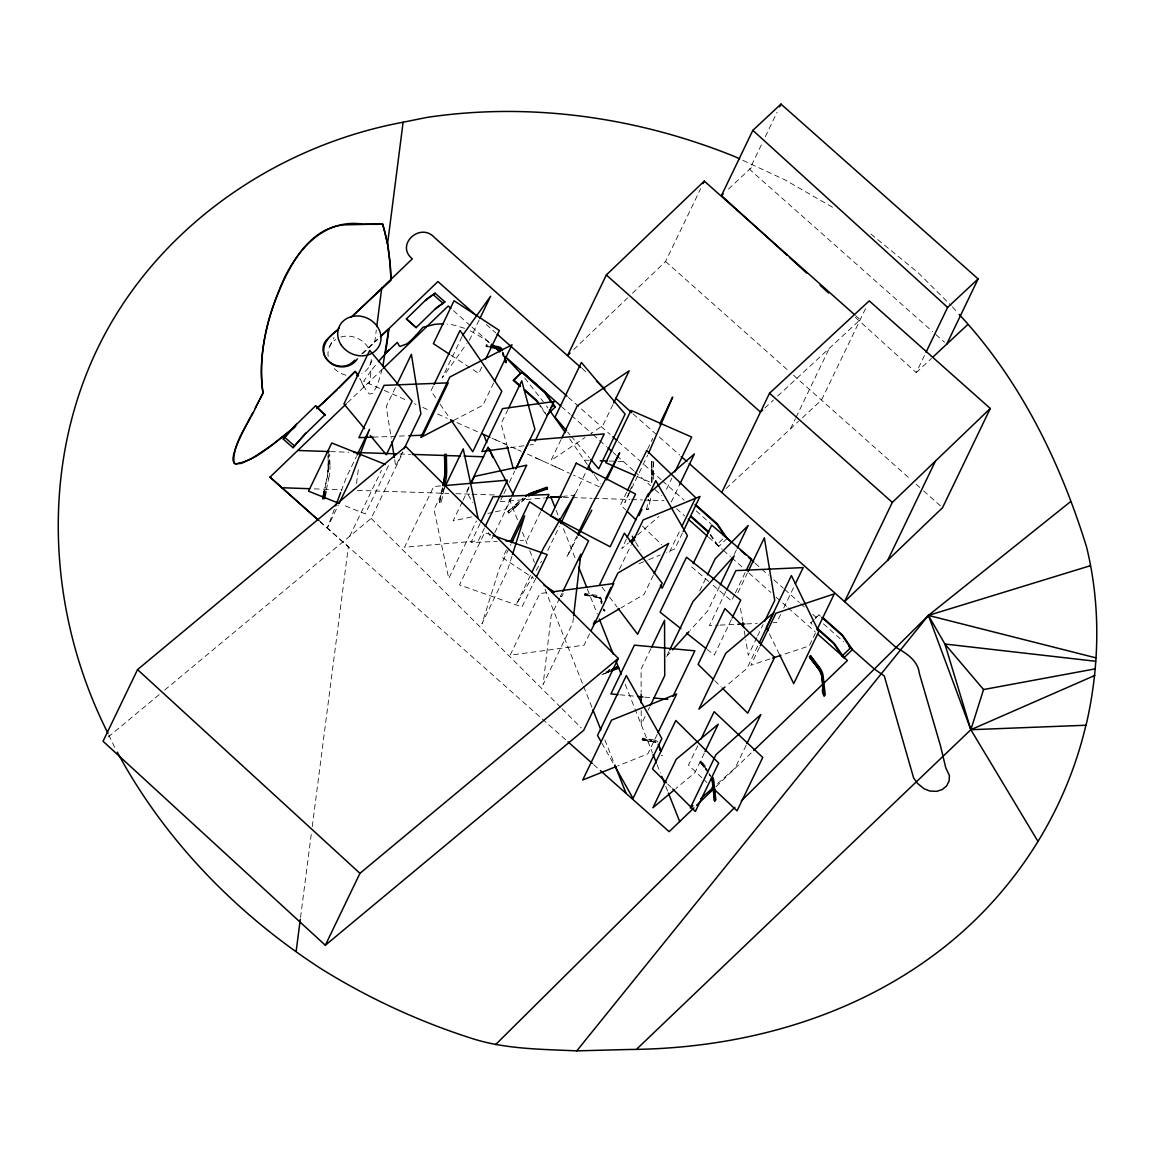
<?xml version="1.0" encoding="UTF-8"?>
<svg xmlns="http://www.w3.org/2000/svg" width="1155" height="1155" viewBox="0 0 1155 1155"><rect width="100%" height="100%" fill="white"/><g stroke="black" fill="none" stroke-linecap="round" stroke-linejoin="round"><path stroke-width="0.75" stroke-dasharray="5 3.75" d="M651.911 477.997L651.709 482.357A17.108 4.346 87.5 0 0 651.925 478.069L651.998 477.232M328.338 461.552L327.818 473.059L324.901 488.031M653.268 461.567L653.037 474.864L652.185 474.907L651.593 461.596L651.882 476.149L652.07 472.453M573.414 617.607L572.793 622.892L543.139 684.511L551.137 615.832L559.727 598.001M300.531 917.474L311.33 833.722M312.254 826.59L348.348 546.791L320.195 521.742M356.52 483.454L358.729 466.346M379.634 388.34L369.369 383.806L371.044 370.87L376.862 363.435M374.74 342.226L376.299 330.041M642.281 738.392L642.382 739.72M326.36 489.821L328.742 478.184M444.227 487.959L441.224 502.497L439.535 502.569L441.398 493.503L442.914 493.661M443.029 493.763L441.326 493.835M648.229 509.11L646.526 509.11L648.287 509.471L650.149 500.404M328.193 467.169A17.108 4.346 87.5 0 1 327.399 475.874L327.313 476.928M439.535 502.569L441.326 493.012M325.046 487.973L326.937 478.791M327.067 478.17L327.399 476.524M328.756 478.098L329.189 476.004A17.267 4.389 87.5 0 0 329.984 466.923L329.969 465.884M441.427 492.68L442.408 487.93M441.528 492.867L442.524 488.031M584.834 593.728L584.935 595.056M646.583 509.543L648.518 499.335M650.611 498.152L650.294 499.682M648.388 500.129L649.976 500.635M648.475 500.404L650.092 500.721M382.161 369.181L377.526 385.149L372.56 393.537L369.571 393.999L366.77 391.531L360.288 379.215M439.492 501.949L441.167 502.136M511.954 556.19L507.189 571.306L481.996 623.686L499.451 568.217L510.9 544.409M486.096 345.013L486.197 346.341M334.401 509.196L327.5 527.546L338.328 505.053M341.303 490.846L346.312 477.506L356.375 456.615M628.926 492.983L624.797 502.67L647.681 455.128M629.619 491.366L633.056 483.295M329.522 346.745L333.997 337.448M369.802 365.327L373.527 357.574M395.371 387.618L386.218 406.647L391.242 438.178M349.705 536.252L381.439 470.33M388.47 465.653L365.269 513.874L341.909 504.533M433.255 386.131L430.945 390.895L436.056 398.316M402.59 451.937L395.717 466.216L394.606 459.199M164.717 690.026L371.174 518.393L402.893 452.471M462.072 336.61L442.177 377.945L465.826 344.897M479.123 320.065L469.941 339.137L466.865 343.454M486.327 346.572L486.125 345.576L487.915 345.995M481.808 367.073L478.748 373.426L471.428 368.633M493.647 382.955L482.92 405.217L454.247 420.088M444.762 487.237L434.006 509.615L448.761 578.496L476.438 520.977M468.916 486.876L466.62 491.64L472.496 502.685M462.289 501.833L453.106 520.905L472.236 516.79M463.054 500.245L469.161 487.54M507.969 409.491L501.082 423.798L506.727 444.545M480.09 523.59L470.995 542.504L497.228 541.421M484.421 528.095L478.271 540.872L404.495 547.239L433.717 486.529L440.734 485.923M500.779 500.115L503.118 495.264M503.898 493.647L506.237 488.796M509.341 482.328L514.784 471.009M510.654 498.556L505.298 509.687L494.86 511.925M494.08 534.188L491.785 538.952L488.421 532.643M494.831 532.599L511.665 497.632M506.511 549.78L502.656 557.778L533.624 578.294M561.041 439.579L550.964 460.498L585.051 437.528M540.627 511.838L526.983 540.194L519.981 540.482M632.521 293.197L665.583 261.506L700.666 188.626M530.39 575.334L516.53 604.123L532.599 576.547M612.901 404.625L602.823 425.545L590.97 433.544M547.773 550.502L559.309 526.507M575.45 493.734L586.336 471.096M535.718 578.381L521.973 606.952L459.473 584.935L484.667 532.571L491.424 534.953M761.347 144.88L749.581 169.352L932.547 331.601M765.274 136.723L777.055 112.252M576.764 536.295L566.773 557.071L577.615 536.772M560.507 596.384L562.066 593.136M563.192 593.656L561.648 596.861L557.23 593.93M626.674 492.16L620.509 504.966L625.664 509.933M647.507 449.367L652.849 438.279M594.204 596.63L594.175 595.735L584.791 594.421L593.742 595.807M585.065 595.287L584.863 594.291M626.414 539.096L621.794 548.712L628.421 542.951M619.441 569.256L630.933 545.391M589.599 633.792L584.141 645.154L510.135 655.203L539.789 593.583L548.596 592.385M666.493 489.345L671.835 478.257M671.286 501.992L679.761 484.378M653.297 575.262L644.086 594.406L621.029 607.891M669.496 552.148L680.281 529.726M682.403 533.047L674.751 548.957L666.623 552.307M650.915 648.662L641.068 669.12L641.14 692.321M667.359 654.813L668.918 651.579M699.713 590.927L706.672 576.461M645.039 716.576L641.242 724.445L641.198 710.166M648.071 710.282L649.586 707.134M790.54 428.794L795.376 418.731M795.983 417.475L829.247 348.362M655.737 742.391L649.933 741.034L652.864 741.51C643.811 741.741 634.355 737.049 651.622 740.398L651.651 741.308M734.262 554.4L736.572 549.578M719.45 586.567L707.784 610.822L690.127 630.356M657.181 734.421L647.84 753.84L617.781 765.924M725.773 591.62L709.444 625.562L718.294 625.158M865.528 308.63L821.494 400.121L801.527 418.601M734.623 594.507L731.519 600.932L711.567 583.91M735.389 592.89L745.451 571.999M737.886 592.789L747.227 573.385M731.418 619.513L714.295 655.073L707.351 649.572M697.808 745.668L688.452 765.086L706.846 782.397M756.843 637.56L748.296 655.333L745.697 639.697M757.622 635.943L763.065 624.624M704.261 753.262L694.935 772.637L675.964 788.49M700.941 761.838L701.056 760.842M757.709 646.093L746.982 668.399L726.365 685.853M759.456 647.421L750.851 665.294L770.861 658.653M780.636 614.474L776.738 622.559L773.2 622.718M783.74 608.006L793.86 587M855.35 317.307L916.218 372.632L925.386 353.603M746.116 745.264L735.215 767.916L716.721 784.418M811.951 624.306L810.839 622.502M815.387 618.445L819.285 614.388L815.661 617.867M815.488 632.911L809.222 645.919L782.541 654.784M536.165 570.426L541.522 561.229M371.044 370.87L363.623 381.265L369.369 383.806M700.652 761.448L708.174 771.193M708.159 772.738L700.002 762.083L701.157 760.625L707.25 768.696M666.594 656.43L671.3 651.218M362.67 353.805L377.584 339.498M347.467 402.748L381.872 369.716M727.174 538.389L718.742 546.488L716.807 544.77L725.239 536.656M810.565 623.079L814.188 619.6M716.013 786.699L752.439 751.717M573.746 349.546L627.627 297.889M728.473 189.045L753.796 165.41M916.218 372.632L931.479 358.397M764.783 408.062L773.374 400.106M777.676 396.122L860.201 319.69L853.819 314.03M726.076 488.493L798.466 421.445M361.616 353.849L377.512 339.151M508.272 511.463L508.893 512.964L514.986 507.637L514.538 506.208L507.853 511.521L508.287 513.08L514.986 507.161M507.853 511.521L514.379 505.803M515.361 504.937L523.229 498.05M515.621 504.995L523.027 498.498M515.794 506.496L524.659 498.729A17.267 6.67 -15.4 0 1 525.381 498.137M514.682 507.478L514.192 505.962M514.885 507.666L525.987 498.036M637.704 534.895L658.913 516.473M108.195 737.02L159.578 694.299M602.058 674.664L610.432 671.243L605.177 673.307L608.44 672.109M639.018 563.712L647.147 560.363M648.764 559.684L660.126 554.992M603.516 673.813L605.465 673.062M608.353 670.29L609.999 669.683M608.252 670.477L609.912 669.871M606.043 671.878L609.075 670.766L606.317 671.907M606.26 672.672L609.335 671.647M606.346 672.744L607.097 672.47M652.763 461.856L651.925 461.769M487.901 513.426L493.127 512.3M604.31 609.609C602.304 609.768 606.187 613.319 604.686 609.551M662.551 755.789L661.252 755.269M510.337 447.635L528.095 445.195M529.885 444.949L533.437 444.458M500.014 501.732L544.453 497.935M562.225 496.405L574.67 495.351M720.07 625.086L736.009 624.379M746.635 623.902L757.261 623.426M328.453 464.007L329.305 463.978L329.146 455.763M373.152 437.124L406.993 435.81M399.76 453.973L410.473 454.334M537.422 458.607L535.213 457.597M584.358 460.181L589.671 460.354M609.147 461.018L616.236 461.249M617.997 461.321L623.31 461.495M357.429 490.37L448.732 493.445M455.893 493.676L470.215 494.167M472.005 494.225L495.278 495.004M563.38 497.3L570.57 497.545M572.36 497.603L592.125 498.267M593.93 498.325L629.865 499.538M631.655 499.595L642.44 499.956M644.23 500.028L663.995 500.693M330.417 451.591L348.723 452.24M314.203 488.868L321.87 489.128M323.414 489.186L341.822 489.821M619.816 694.776L635.827 696.292M644.721 697.115L651.824 697.793M486.457 346.63L489.244 346.948M585.195 595.359L587.996 595.677L585.282 595.273M642.642 740.023L645.428 740.341L642.714 739.936M487.468 344.984L486.197 344.796L486.63 346.356M486.269 346.486L488.132 346.774M584.878 594.868L597.034 596.904M585.008 595.215L598.29 597.727L599.719 598.738L601.481 603.805M595.605 596.861L596.918 597.106A17.108 6.612 -15.4 0 1 600.845 599.734L601.235 600.86M642.238 739.099L651.175 740.485M642.324 739.532L651.261 740.918M642.527 739.734L654.351 741.77A17.108 6.612 -15.4 0 1 655.506 742.088M653.456 741.394L654.481 741.582A17.267 6.67 -15.4 0 1 656.083 742.044M654.048 740.008L642.382 738.175L642.815 739.749M599.243 486.76L573.559 475.153M464.541 328.309L454.622 325.277A53.477 46.72 25.7 0 0 447.144 324.107M636.968 476.38L651.738 482.862M384.211 390.361L407.628 400.727M414.356 403.716L416.031 404.452M422.773 407.441L429.501 410.429M437.601 414.024L447.245 418.298M456.889 422.586L479.383 432.591M492.218 438.308L496.202 440.084M495.423 439.752L505.053 444.054M502.483 442.899L508.777 445.715M511.463 446.927L518.205 449.945M517.888 449.8L521.338 451.36M527.503 454.117L538.981 459.3M538.894 459.271L544.785 461.928M544.048 461.596L550.805 464.671M550.661 464.599L552.494 465.436M552.119 465.263L555.873 466.981M555.064 466.606L559.468 468.627M559.251 468.526L569.357 473.189M742.882 160.357L784.996 179.877L832.755 207.366M470.359 330.835L483.122 338.256A127.613 111.515 25.7 0 1 489.792 343.107M450.941 355.177L469.969 367.665M870.928 234.046L918.196 272.753L951.186 305.627M691.614 566.903L710.238 582.784M935.824 334.502L944.545 342.241M665.583 261.506L788.316 370.625M793.427 375.158L911.006 479.7M916.059 484.176L919.828 487.54M923.61 490.904L941.267 506.597M582.077 368.272L586.235 372.3M633.056 413.88L679.631 454.998M819.01 614.965L820.382 616.193M486.356 324.541L495.784 332.9M568.419 397.407L610.114 434.424M618.185 441.6L661.223 479.816M662.566 481.014L684.092 500.115M696.191 510.871L710.975 523.995M755.153 563.236L760.51 567.986M761.852 569.17L768.551 575.118M773.908 579.882L783.278 588.198M784.62 589.382L799.347 602.462M800.675 603.646L804.703 607.212M812.73 614.359L818.087 619.109M823.443 623.859L843.525 641.704M453.482 310.681L470.576 325.869M471.89 327.038L490.038 343.122M561.518 406.603L570.18 414.313M571.537 415.511L591.721 433.443M593.064 434.627L606.519 446.581M613.247 452.558L615.947 454.955M616.813 455.705L634.355 471.269M634.788 471.673L650.539 485.649M654.972 489.605L661.7 495.582M676.512 508.734L684.583 515.895M708.52 537.147L722.265 549.361M723.362 550.314L730.35 556.537M731.693 557.721L742.463 567.293M748.989 573.082L770.717 592.385M776.102 597.164L786.873 606.722M788.1 607.804L815.141 631.828M545.709 414.14L539.645 405.65M319.863 521.468L566.715 740.702M593.641 764.596L599.07 769.432M502.425 354.007L503.753 355.278M642.411 526.074L661.757 544.698M714.656 680.627L721.023 686.879M952.427 306.869L958.275 313.323M667.619 783.927L671.402 787.681M371.174 518.393L560.753 707.452M561.951 708.65L581.283 727.924M567.697 432.158L569.993 434.872M571.148 436.229L589.555 457.972M524.731 378.06L543.298 401.723M700.132 761.795L706.225 769.865M601.986 587.072L605.234 591.36M609.551 597.077L617.102 607.082M703.929 765.794L705.994 768.523M701.143 763.137L704.189 767.165M701.056 763.325L705.662 769.346M546.387 405.881L547.903 407.96M709.011 773.879L709.473 774.197A17.267 8.143 41.6 0 1 710.412 775.64M709.372 774.067L710.614 776.665M569.617 438.741L587.534 464.83M709.199 774.153L709.343 774.37A17.108 8.071 41.6 0 1 710.267 775.785M440.127 404.264L449.309 417.619M710.484 534.26L718.742 546.488M710.152 534.924L716.807 544.77M540.194 405.318L545.694 413.476M594.175 474.633L594.796 475.557M595.417 476.481L600.34 483.902M635.77 542.345L640.173 549.997M601.856 743.113L613.984 764.624M363.897 386.983L359.739 378.364M769.475 633.994L779.639 654.813M108.758 734.941L115.529 749.162M556.118 510.265L558.775 516.964M563.423 528.672L575.392 558.803M587.346 588.92L597.308 614.027M625.216 684.309L652.46 752.93M657.108 764.639L660.443 773.013M665.756 786.396L667.749 791.42M509.138 498.772L517.787 520.544M522.435 532.267L527.099 543.991M529.755 550.69L534.404 562.398M545.044 589.194L582.928 684.641M583.593 686.315L592.241 708.073M604.874 739.893L614.171 763.325M585.368 595.07L584.95 593.511L596.572 595.33A17.267 6.67 -15.4 0 1 600.773 598.03L600.975 598.665M601.495 600.499L601.206 599.604A17.267 6.67 -15.4 0 0 597.048 596.904M600.788 598.102L602.058 601.798M601.538 600.586L602.029 602.058M602.029 603.228L601.264 600.947M503.104 352.506L504.013 355.148M503.118 352.838L503.912 355.148M503.883 356.231L502.526 352.275M502.295 353.776L503.306 356.722M603.155 608.671L603.776 610.49M740.485 608.425L742.506 620.582M744.239 631.005L745.408 637.964M653.687 475.99L653.398 461.336L651.694 461.408L651.983 476.062M329.955 465.09L329.724 454.002M328.237 452.515L328.251 465.046M328.063 455.864L328.164 465.364M653.687 476.466L653.701 477.824A17.267 4.389 87.5 0 1 653.687 479.325M651.896 476.495L651.896 477.044M328.265 465.855L328.265 466.591M651.911 477.506L651.998 477.838A17.267 4.389 87.5 0 1 651.839 482.285M328.28 466.822L328.28 466.995A17.267 4.389 87.5 0 1 327.5 476.077M654.062 740.008A17.267 6.67 -15.4 0 1 657.902 742.116M371.289 359.494A22.19 19.39 25.7 0 1 361.89 373.585M345.937 375.202A22.19 19.39 25.7 0 1 334.373 368.618M328.164 356.577A22.19 19.39 25.7 0 1 335.816 339.426M340.826 337.072A22.19 19.39 25.7 0 1 368.589 348.189"/><path stroke-width="1.5" d="M443.765 481.289L444.141 480.119A17.267 4.389 87.5 0 0 444.949 470.922L444.848 470.749M117.305 752.179C164.92 840.566 236.977 914.255 320.975 968.684C367.911 997.877 418.24 1021.222 470.879 1038.114C505.024 1049.318 541.247 1049.173 576.764 1050.877L629.417 1049.476C737.265 1048.754 846.644 1019.807 934.049 954.896C1009.643 899.066 1064.506 816.845 1085.888 725.239L1086.638 722.741C1099.661 665.092 1100.701 604.527 1086.552 546.965C1060.261 461.928 1020.212 380.154 959.184 314.42M388.802 328.8L382.94 365.803M573.616 615.846L580.792 554.212L562.846 591.519M296.156 951.345L300.3 919.265M360.042 456.066L360.49 452.644L396.194 453.843M376.761 326.562L381.699 288.245M390.823 279.366A287.797 251.472 25.7 0 0 387.56 243.734L403.109 122.228L426.744 117.449C530.593 101.871 637.719 117.305 734.768 156.589L739.633 158.856M386.246 347.987L386.477 346.471A490.933 428.967 25.7 0 0 388.874 328.655L382.06 334.95M386.001 349.489L385.25 353.878L387.835 351.192M325.999 491.568L324.555 498.57L322.851 498.642L324.194 491.496M322.851 498.642L324.656 489.908M442.943 485.345L443.477 482.703M442.986 485.764L444.025 480.682M444.689 485.692L445.873 479.931A17.267 4.389 87.5 0 0 446.653 470.85L446.639 469.998M443.924 480.581L444.083 479.787A17.108 4.346 87.5 0 0 444.863 471.096L444.949 470.807M512.488 554.501L524.644 515.837L511.665 542.821M637.214 1048.625L970.85 729.715L983.555 689.549L944.906 644.028L928.403 615.413L1070.425 501.746M335.657 505.861L340.667 492.521M238.536 441.08L237.713 443A150.829 131.742 26 0 0 235.764 447.851L235.086 449.757A78.251 68.347 26 0 0 234.364 452.024A42.663 37.263 26 0 0 233.108 457.553A14.423 12.604 26 0 0 233.151 460.787L234.248 463.112A2.873 2.512 26 0 0 235.259 463.819L241.395 463.386L250.967 458.882A153.24 133.836 26 0 0 254.966 456.528L273.287 444.054L293.76 428.13M238.955 440.127L241.034 435.608M241.467 434.699L246.968 423.726M137.546 669.611L103.055 741.279L325.335 945.252L583.694 730.335L618.3 658.408L405.78 446.48L137.546 669.611L359.941 873.324L325.335 945.252M315.546 405.824L325.017 415.064L315.546 405.824L296.156 424.751A5.284 0.794 -48.4 0 0 294.294 426.7L283.22 439.03L292.966 447.692L304.054 435.348A5.284 0.794 -48.4 0 1 305.902 433.414L325.291 414.486M328.15 452.067L328.193 450.869M406.387 318.91L416.147 327.572L406.387 318.91L425.776 299.982A6.598 0.996 -48.4 0 1 427.711 298.337L435.103 293.211L444.848 301.874L436.807 307.894A5.284 0.794 -48.4 0 0 435.247 309.222M357.14 455.012L369.513 429.299L350.701 479.339L339.108 503.436M396.901 384.456L411.397 354.34L420.896 413.894L404.106 448.775M434.02 384.543L460.036 330.46L501.848 391.328L472.77 451.764L451.345 420.593M479.888 318.477L490.601 296.229L462.837 335.022M485.634 359.118L499.408 330.518L454.031 300.733L433.385 343.656L449.483 354.224M446.22 454.594L444.574 454.825M445.729 454.767L445.989 467.905L445.137 467.934L444.877 454.796M494.412 381.367L512.011 344.782L449.873 377.006L420.795 437.442L452.659 420.911M445.527 485.649L463.213 448.891L477.982 517.787M520.27 386.593L513.369 380.457L522.074 371.78L544.164 391.386A6.598 3.046 46.2 0 1 546.431 393.971L551.931 402.113M513.369 380.457L522.074 371.78M470.446 483.7L488.045 447.144L513.195 494.456M471.457 482.776L474.517 476.409L526.709 465.191L512.185 495.38M508.734 407.903L521.728 380.876L534.909 429.27L515.794 469.017M480.855 522.017L492.983 496.809L548.971 494.513L541.377 510.265M485.187 526.492L507.493 480.162L444.256 485.62M853.819 314.03L704.29 181.09L606.332 274.991L567.625 355.422L570.079 353.069M516.343 467.775L529.567 440.3L604.224 433.919L587.115 469.479M534.967 441.282L554.082 401.55L502.555 408.61L481.909 451.533L508.561 447.88M510.351 541.782L529.596 501.79L588.588 540.872L579.348 560.074M561.821 437.962L577.312 405.766L629.172 370.813L613.68 403.008M534.794 492.434L546.95 487.988L534.794 492.434L535.848 493.026M703.077 183.602L704.29 181.09M531.935 572.144L543.471 548.149L574.714 494.528L560.854 523.316M536.483 576.793L547.181 554.588L493.113 535.545M787.176 255.356L721.442 195.599L752.843 130.356L780.982 104.094L978.126 278.918L946.725 344.176M779.668 106.823L780.982 104.094M577.529 534.707L592.14 504.345L619.658 452.832L606.592 479.989M627.439 490.557L646.713 450.508L695.7 497.69L681.825 526.521M659.707 424.015L672.672 397.075L648.431 453.554M599.835 584.213L624.393 533.162L662.19 583.203L637.618 634.254L618.185 608.512M627.179 537.494L647.998 494.253L694.415 453.944L679.761 484.378M638.903 515.679L641.978 509.312M648.099 496.578L655.751 480.668L687.442 535.703L662.176 588.213L660.415 585.152M631.698 543.803L643.191 519.923L700.017 496.448L683.168 531.459M594.897 620.87L593.367 624.061L619.499 608.786M605.653 598.535L611.024 587.375M612.554 584.185L617.925 573.01L668.658 543.355L654.077 573.674M591.158 630.558L613.796 583.52L552.119 591.909M674.895 471.904L691.672 437.052L630.977 410.4L605.798 462.707L635.337 475.658M611.803 669.886L618.17 666.868L613.218 668.658M721.774 492.463L769.533 393.234L869.253 300.878L990.283 408.48L942.523 507.724L844.565 601.625L892.324 502.396L990.283 408.48M651.68 647.089L664.558 620.322L664.731 675.646L650.337 705.561M693.159 563.683L711.725 525.106L751.631 559.15L746.217 570.397M669.698 649.962L693.029 601.466L734.219 555.858L720.229 584.95M707.452 574.844L715.176 558.775L748.18 525.482L737.352 547.975M672.917 696.479L694.877 650.828L634.413 645.14L610.923 693.938L618.041 694.617M657.96 732.804L676.642 693.982L611.515 720.157L582.712 780.015L616.106 766.588M726.553 590.003L735.879 570.599L803.187 567.596L795.405 583.766M747.992 571.768L764.336 537.826L774.745 600.383L764.624 621.39M732.183 617.896L740.745 600.124L686.518 557.215L660.068 612.164L680.93 628.667M700.912 739.2L714.151 711.697L762.762 757.449L737.063 810.839L712.101 787.349M705.041 751.645L718.251 724.214L676.209 759.311L652.907 807.749L674.607 789.63M759.254 642.902L773.821 612.626L725.715 653.355L698.876 709.127L724.994 687.008M760.235 645.789L775.886 613.262L834.271 593.887L817.047 629.663M926.036 352.246L947.62 307.389L978.126 278.918M746.895 743.632L760.9 714.512L716.013 754.619L690.315 808.009L692.957 805.656M810.03 656.43L817.567 666.161L810.435 655.823M887.69 560.291L935.449 461.062M262.156 394.793L263.008 393.09C257.262 352.405 268.35 310.94 286.57 274.702C297.86 252.786 314.709 228.993 341.043 225.268A69.545 60.739 26 0 1 343.67 224.879L382.666 223.955L387.56 243.878L390.274 265.433L391.025 280.275L351.207 317.076M261.723 395.689L259.817 399.413M247.43 422.831L250.26 417.431M259.326 400.352L257.363 404.091M255.197 408.177L263.008 393.061C259.254 368.994 262.474 344.32 268.639 320.931A311.792 272.436 25.7 0 1 278.716 291.536C291.493 256.266 320.368 217.92 362.497 224.07M251.213 415.641L252.656 412.941M256.886 404.986C248.917 423.611 232.848 441.658 233.83 462.592L235.505 463.92C259.009 459.993 276.709 439.737 295.694 426.484M578.438 535.213L591.779 510.236M824.078 687.239C820.541 687.788 823.428 698.558 825.204 694.805L824.266 686.359M576.764 1050.877L928.403 615.413L1090.363 565.705M378.349 361.659L385.568 353.546M283.22 439.03L294.121 426.599A6.598 0.996 -48.4 0 1 296.431 424.174M292.966 447.692L303.866 435.262A6.598 0.996 -48.4 0 1 306.176 432.836M714.988 792.287L715.826 799.823L714.786 800.992L713.949 793.442L714.916 791.724M672.47 649.904L688.943 631.669M415.887 335.412L423.004 327.226L434.396 324.44A53.477 46.72 25.7 0 1 443.462 323.905M386.636 352.419L397.349 342.4L399.255 345.908A2.555 2.238 25.7 0 0 400.251 346.37L406.82 343.887A47.514 41.522 25.7 0 0 408.567 342.515A101.857 88.993 25.7 0 0 415.858 335.398M388.268 350.745L389.379 349.647M495.625 1044.582L734.869 807.331M741.265 800.992L928.403 615.413L1095.821 657.83M338.863 388.094L355.09 371.52L357.328 374.076A35.935 31.387 26 0 1 358.469 375.938M337.982 330.186C327.067 336.192 317.611 350.73 328.468 361.125C336.177 369.586 350.932 368.676 357.314 358.945M353.372 315.416L412.349 258.821C394.88 244.961 420.276 221.63 434.497 237.555L580.878 367.55M380.443 336.755L437.933 281.546L476.943 316.181M425.502 300.56A5.284 0.794 -48.4 0 1 427.047 299.246L435.103 293.211M337.188 389.711L316.788 408.552M416.147 327.572L435.536 308.645A6.598 0.996 -48.4 0 1 437.471 306.999L444.848 301.874M318.506 520.27L269.967 477.159L346.283 403.875M383.171 368.459L448.241 305.988L450.926 308.385M550.892 407.6L553.303 405.275L552.35 403.875M546.806 415.107L555.237 406.993L552.494 402.922M823.428 618.069L841.374 634.008A6.598 3.046 46.2 0 1 843.641 636.578L852.448 649.615L844.002 657.715L842.067 655.997L850.513 647.897L842.905 636.65A5.284 2.44 46.2 0 0 841.085 634.586L821.768 617.42M693.924 807.894L669.164 831.672L600.383 770.587M696.494 805.439L713.732 788.879M753.739 750.461L847.438 660.501L817.769 634.153M721.442 195.599L723.189 193.968M933.384 356.621L967.746 324.555M762.632 410.054L760.481 412.046L606.332 274.991M339.252 328.107L327.313 339.151A17.311 15.131 25.7 0 0 328.626 361.125A17.311 15.131 25.7 0 0 352.52 362.237L354.787 360.143M700.883 798.581L712.765 787.955M629.749 541.796L635.048 537.191M359.941 873.324L618.3 658.408M495.25 347.135L495.466 347.915M660.285 749.942L660.53 750.981M928.403 615.413L970.85 729.715L1094.839 675.458M505.558 360.894C503.465 361.241 507.608 364.475 505.948 360.836M613.305 668.471L618.272 666.652L618.705 668.211L610.822 670.997M612.121 669.655L618.199 667.431L618.401 668.427M772.536 658.105L780.867 655.333M403.109 122.228C276.839 145.703 160.184 225.629 101.293 341.028C39.097 462.967 46.936 612.626 108.007 733.367M983.555 689.549L1095.214 668.861M714.7 792.272L713.602 792.806L712.332 781.487A17.108 8.071 41.6 0 0 711.538 778.383M546.228 497.776L560.449 496.563M737.771 624.292L744.86 623.974M328.598 450.479L327.905 452.486M505.977 541.06L512.979 540.771M373.152 437.124L358.902 437.673L384.081 385.351L448.212 382.868L423.033 435.19L408.783 435.738M1095.619 661.266L944.906 644.028L970.85 729.715L1085.888 725.239M363.811 224.2L373.181 224.33A153.052 133.691 26 0 0 382.594 224.113A166.883 145.761 26 0 1 386.939 241.222L387.445 243.734M412.263 454.391L460.455 456.008M464.036 456.124L483.671 456.788M600.297 460.715L607.371 460.96M561.59 497.242L550.805 496.881L554.79 506.915M297.73 450.464L329.117 451.547M353.95 452.414L360.49 452.644M281.979 487.742L309.598 488.709M637.603 696.451L642.931 696.956M653.615 697.952L667.835 699.295M491.265 345.576L497.863 346.63A17.267 6.67 -15.4 0 1 502.035 349.315L502.425 350.528M490.153 346.341L495.437 347.005M490.601 346.847L498.296 348.189A17.267 6.67 -15.4 0 1 502.31 350.557M490.37 347.121L498.166 348.391M490.341 347.135L492.882 347.525M385.135 464.324L331.759 442.971L308.558 491.178L338.574 503.19M450.464 419.727L453.67 421.156M482.588 434.02L489.908 437.283M543.947 585.137L554.27 591.966M824.901 694.559L823.732 694.689L823.861 695.729M715.508 799.592L714.281 799.794L714.786 800.992M686.489 633.07L705.95 648.475M491.626 344.551L495.278 347.54A127.613 111.515 25.7 0 0 491.366 344.349L499.48 351.51M495.25 347.554L497.675 349.647M495.842 348.059L500.028 351.77M769.533 393.234L892.324 502.396M596.529 381.107L604.96 388.932M615.803 398.244L631.727 412.696M681.248 456.673L686.85 461.423M689.261 463.559L896.092 647.45C906.329 653.282 917.951 660.472 919.322 673.351L940.488 745.798L945.743 767.729L949.396 775.611L949.179 780.708L946.667 785.891L942.249 789.529L936.633 791.348L929.876 791.045L924.116 788.778L917.445 783.321L913.648 778.008L884.268 675.906L874.321 669.034L848.882 646.454M695.397 504.389L716.1 522.767A6.598 3.046 46.2 0 1 718.367 525.352L727.174 538.389M695.122 504.966L715.826 523.345A5.284 2.44 46.2 0 1 717.645 525.41L725.239 536.656M497.126 334.098L567.062 396.208M612.8 436.821L616.828 440.402M723.03 534.693L731.057 541.825M740.427 550.155L745.784 554.905M748.469 557.288L753.825 562.037M691.094 516.169L707.669 530.881A6.598 3.046 46.2 0 1 708.737 531.935M817.74 628.623L832.928 642.108A6.598 3.046 46.2 0 1 835.195 644.678L844.002 657.715M690.82 516.747L707.394 531.459A5.284 2.44 46.2 0 1 708.593 532.7M817.466 629.201L832.654 642.685A5.284 2.44 46.2 0 1 834.473 644.75L842.067 655.997M504.879 356.289L560.767 405.954M607.877 447.779L611.905 451.36M688.293 519.187L707.466 536.209M521.8 372.358L543.89 391.964A5.284 2.44 46.2 0 1 545.709 394.028L551.397 402.474M433.428 294.814L443.173 303.476M553.303 405.275L555.237 406.993M513.643 379.88L520.544 386.001M524.688 389.683L535.732 399.486A6.598 3.046 46.2 0 1 537.999 402.07L539.096 403.701M524.413 390.26L535.444 400.063A5.284 2.44 46.2 0 1 537.263 402.128L538.692 404.236M284.895 437.427L294.641 446.09M568.015 741.842L592.327 763.441M269.996 477.073L318.968 520.645M498.123 350.052L499.711 351.495M752.843 130.356L947.62 307.389M789.616 257.565L806.652 273.056M820.05 285.227L828.568 292.966M626.948 511.174L635.972 519.865M713.386 679.385L698.111 664.37L724.95 608.598L774.586 657.383L747.747 713.155L722.294 688.135M505.067 356.563L520.818 373.455M666.363 782.671L652.503 768.898L675.819 720.475L718.655 763.051L695.339 811.489L672.658 788.937M566.542 430.786L555.05 417.2L581.384 362.468L625.1 414.125L598.752 468.858L590.696 459.344M364.576 428.664L343.945 403.947L369.73 350.369L412.133 401.189L386.348 454.752L370.307 435.536M547.152 488.984L546.95 487.988M818.866 666.637L810.536 655.607L809.814 657.397M809.511 656.776L817.047 666.753M817.841 667.792L813.481 662.349M809.424 656.964L812.802 661.353M816.426 666.161L818.736 669.351A17.108 8.071 41.6 0 1 821.71 676.368L821.884 677.971M810.536 658.119L813.582 662.147M810.435 658.307L814.852 664.082M819.01 666.81L819.891 668.023A17.267 8.143 41.6 0 1 823.039 675.329L823.168 676.527M549.405 410.025L565.387 432.634M357.747 374.48L355.163 371.39L325.291 400.828A906.415 791.998 25.7 0 1 316.788 408.495M818.447 668.933L818.852 669.178A17.267 8.143 41.6 0 1 822.014 676.484L822.143 677.682M588.429 466.144L592.919 472.77M970.85 729.715L1037.999 841.475M632.247 536.238L634.889 540.829M600.99 741.582L597.525 735.432L626.328 675.574L661.844 738.565L633.027 798.423L614.85 766.155M767.916 630.789L766.357 627.598L791.392 575.565L818.765 631.597L793.716 683.63L779.639 654.813M559.439 518.638L561.431 523.648M578.713 567.163L586.682 587.245M599.301 619.051L613.262 654.192M615.918 660.891L621.231 674.275M653.124 754.605L656.444 762.979M661.772 776.362L664.428 783.061M668.413 793.095L679.703 821.552M483.613 434.482L486.818 442.553M489.388 449.021L492.593 457.091M592.905 709.748L600.874 729.845M614.835 765L626.14 793.471M658.292 744.398L660.328 750.404M660.443 749.263L661.05 751.327L660.718 750.375M658.87 744.989L658.682 745.581M660.776 750.548L658.812 744.802M504.865 357.935L506.381 362.396M504.533 358.122L505.991 362.453M507.204 446.263L513.311 468.742M324.497 498.209L322.794 498.281M742.795 622.314L743.661 627.526M391.805 441.686L394.317 457.452M713.949 793.442L712.837 783.465M824.352 687.124L823.313 688.149M713.819 781.848L713.646 780.347A17.267 8.143 41.6 0 0 712.779 777.156M824.251 686.142L823.27 677.364M823.212 687.312L822.23 678.447M823.255 687.586L824.179 695.974M822.952 687.499L821.999 678.952M714.887 791.377L714.801 790.612M712.808 783.162L712.621 781.502A17.267 8.143 41.6 0 0 711.754 778.311M713.631 793.139L714.483 800.747M713.877 782.383L714.772 790.338M546.878 488.117L531.719 493.012A17.108 6.612 -15.4 0 0 526.03 496.015M446.639 469.378L446.335 454.363L444.632 454.435L444.935 469.334M444.574 456.413L444.718 463.559M444.834 469.522L444.848 470.157M641.155 694.112L641.184 703.034M525.612 496.087A17.267 6.67 -15.4 0 1 531.776 492.81L547.022 487.208L547.456 488.767L532.267 494.354A17.267 6.67 -15.4 0 0 528.658 496.029M498.195 348.362A17.108 6.612 -15.4 0 1 501.891 350.557M358.498 375A22.19 19.39 25.7 0 1 356.621 375.49M576.273 463.141L550.906 515.866L610.158 546.748L635.524 494.037L576.273 463.141M341.043 344.739A22.19 19.39 25.7 0 0 378.566 346.948A22.19 19.39 25.7 0 0 358.454 315.994A22.19 19.39 25.7 0 0 341.043 344.739"/></g></svg>
